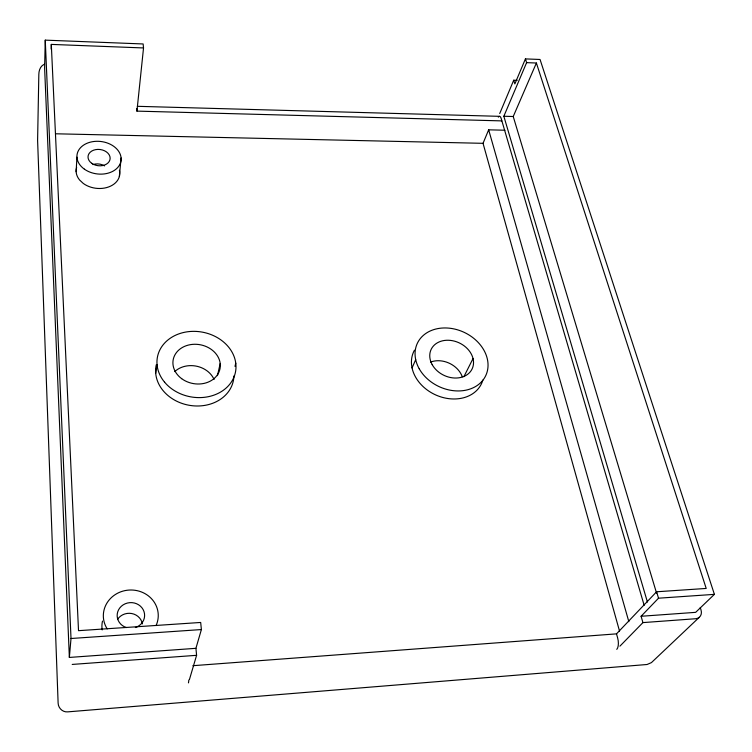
<?xml version="1.0" encoding="UTF-8"?>
<svg xmlns="http://www.w3.org/2000/svg" width="752" height="752" viewBox="0 0 752 752"><rect width="100%" height="100%" fill="white"/><g stroke="black" fill="none" stroke-linecap="round" stroke-linejoin="round"><path stroke-width="1.13" d="M143.529 47.949L143.134 43.964L45.261 40.138L44.612 67.868L69.363 657.436L195.924 648.318L201.386 629.556L200.681 622.459L78.518 630.674L51.305 44.406L143.529 47.949L136.93 111.117L501.866 120.893M51.174 49.106L51.305 44.406M76.14 171.682L76.93 157.159M69.363 657.436L71.008 638.504L45.261 40.138M119.342 176.57L121.1 157.967M155.711 373.34L157.055 364.72M217.45 375.652L220.204 363.489M234.981 366.374L235.761 363.188M189.419 679.582L196.592 655.312L195.924 648.318M619.545 631.144L483.038 143.322L488.659 129.823L504.94 130.228M499.713 113.552L513.719 80.21L517.197 80.332M619.93 646.147L642.932 622.6L641.089 616.273L695.656 612.344L714.4 594.362L540.058 59.474L525.422 58.9L514.857 83.904L513.719 80.21M647.434 602.051L503.84 116.259L526.607 62.642L525.422 58.9M656.628 593.309L513.231 116.513L536.392 63.018L526.607 62.642M412.058 367.925L415.706 359.663M463.89 376.696L473.036 358.544M192.85 665.699L616.508 633.861L656.599 591.777L706.203 588.44L536.392 63.018M641.089 616.273L658.526 598.197L714.4 594.362M699.266 617.326L651.429 662.615L647.077 664.495L67.765 711.862C62.707 712.417 58.261 708.102 58.12 703.129L37.6 140.427L38.831 74.41C38.85 70.425 40.42 65.847 44.387 64.23M72.211 664.43L196.592 655.312M642.932 622.6L695.619 618.736A9.325 7.266 43.7 0 0 700.986 609.844L700.272 607.607M71.008 638.504L201.386 629.556M55.808 133.79L483.038 143.322M503.84 116.259L513.231 116.513M137.372 106.314L499.563 116.334M656.599 591.777L658.526 598.197M644.163 605.313L501.152 118.44A6.712 2.388 -87.2 0 0 498.322 117.143M488.659 129.823L628.841 621.66M616.508 633.861L617.646 637.94A8.827 3.694 82.5 0 1 616.781 649.371M136.695 108.504L136.93 111.117M126.458 627.591A13.733 12.822 -2 0 1 119.803 607.907A13.733 12.822 -2 0 1 141.94 607.776A13.733 12.822 -2 0 1 135.341 627.544M107.198 628.888A27.476 25.653 -2.1 0 1 128.959 590.066A27.476 25.653 -2.1 0 1 156.059 625.598M482.84 380.098A37.478 29.77 25.4 0 1 436.188 395.157A37.478 29.77 25.4 0 1 414.455 350.197M233.91 375.972A39.358 32.712 10.5 0 1 190.651 405.516A39.358 32.712 10.5 0 1 156.284 364.758M430.539 362.088A22.184 17.747 25.6 0 1 462.292 376.78M174.737 371.61A23.284 19.477 10.3 0 1 214.076 379.487M117.519 619.394A13.517 12.671 -3.3 0 1 131.685 613.519A13.517 12.671 -3.3 0 1 142.372 623.906M188.808 680.024A9.569 1.194 87.4 0 1 188.432 682.891M119.389 170.234A21.902 16.243 6.9 0 1 108.636 186.947A21.902 16.243 6.9 0 1 83.265 183.432L79.552 179.954A21.902 16.243 6.9 0 1 76.638 167.452M102.178 629.922A27.034 25.352 -3.3 0 1 102.498 621.086M92.928 164.566A10.951 8.122 6.9 0 1 104.575 165.901M419.212 368.753A37.826 29.892 25.4 0 0 482.37 380.86A37.826 29.892 25.4 0 0 453.08 328.737A37.826 29.892 25.4 0 0 419.212 368.753M181.655 378.66A23.838 19.721 10.6 0 0 220.026 368.64A23.838 19.721 10.6 0 0 188.16 345.13A23.838 19.721 10.6 0 0 181.655 378.66M432.174 364.607A22.692 17.935 25.4 0 0 470.056 372.071A22.692 17.935 25.4 0 0 452.695 340.741A22.692 17.935 25.4 0 0 432.174 364.607M164.613 382.213A39.743 32.881 10.6 0 0 232.659 379.863A39.743 32.881 10.6 0 0 192.127 331.378A39.743 32.881 10.6 0 0 164.613 382.213M91.716 163.297A11.101 8.159 7.1 0 0 109.914 159.885A11.101 8.159 7.1 0 0 95.626 149.629A11.101 8.159 7.1 0 0 91.716 163.297M84.374 169.153A22.193 16.328 7.1 0 0 120.696 162.197A22.193 16.328 7.1 0 0 92.007 141.78A22.193 16.328 7.1 0 0 84.374 169.153"/></g></svg>
